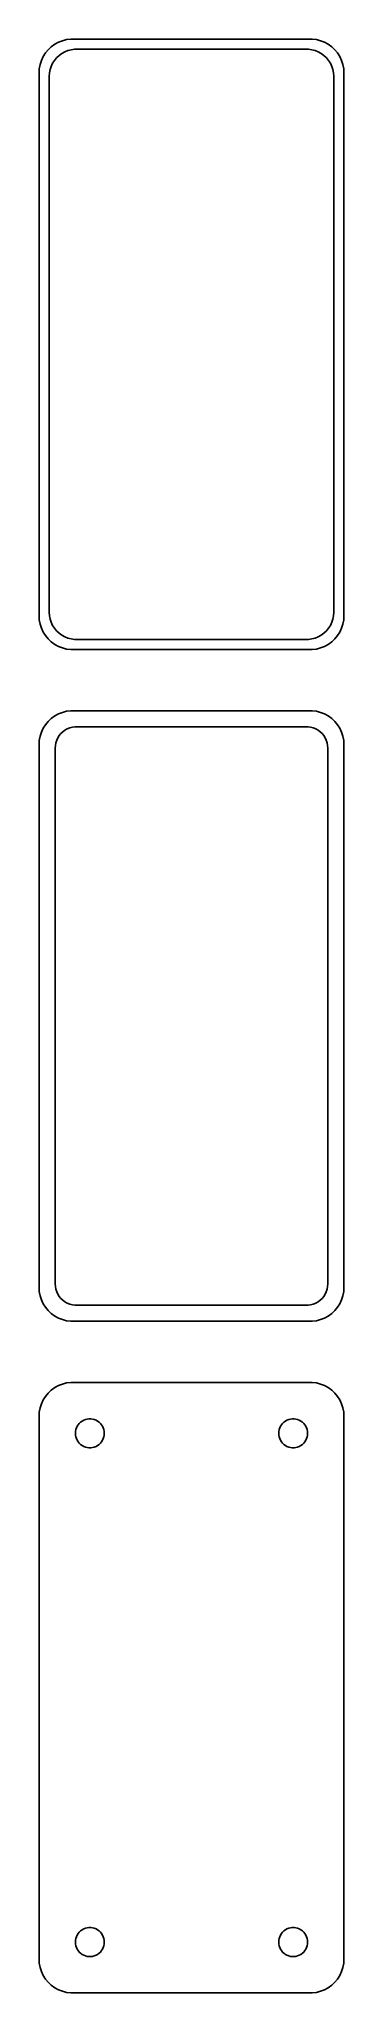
# Model space of a CAD drawing. Header units: metres. Extents: x -22 to 22, y 252 to 540.
import ezdxf

# ---------------------------------------------------------------- set-up
doc = ezdxf.new("R2010")
doc.units = ezdxf.units.M

msp = doc.modelspace()

# ---------------------------------------------------------------- linework, layer by layer
for p, q in [((-20.6871, 538.853), (-21.1448, 538.423)), ((-20.1791, 539.222), (-20.6871, 538.853)), ((-19.6289, 539.524), (-20.1791, 539.222)), ((-19.0451, 539.755), (-19.6289, 539.524)), ((-18.4369, 539.911), (-19.0451, 539.755)), ((-17.8139, 539.99), (-18.4369, 539.911)), ((17.8139, 539.99), (-17.8139, 539.99)), ((18.4369, 539.911), (17.8139, 539.99)), ((19.0451, 539.755), (18.4369, 539.911)), ((19.6289, 539.524), (19.0451, 539.755)), ((20.1791, 539.222), (19.6289, 539.524)), ((20.6871, 538.853), (20.1791, 539.222)), ((21.1448, 538.423), (20.6871, 538.853)), ((-22.3429, 536.243), (-22.4606, 535.627)), ((-22.1489, 536.841), (-22.3429, 536.243)), ((-21.8815, 537.409), (-22.1489, 536.841)), ((-21.5451, 537.939), (-21.8815, 537.409)), ((-21.1448, 538.423), (-21.5451, 537.939)), ((-20.8743, 535.495), (-20.7191, 535.972)), ((-20.7191, 535.972), (-20.5052, 536.427)), ((-20.5052, 536.427), (-20.2361, 536.851)), ((-20.2361, 536.851), (-19.9159, 537.238)), ((-19.9159, 537.238), (-19.5497, 537.582)), ((-19.5497, 537.582), (-19.1433, 537.877)), ((-19.1433, 537.877), (-18.7031, 538.119)), ((-18.7031, 538.119), (-18.2361, 538.304)), ((-18.2361, 538.304), (-17.7495, 538.429)), ((-17.7495, 538.429), (-17.2512, 538.492)), ((-17.2512, 538.492), (17.2512, 538.492)), ((17.2512, 538.492), (17.7495, 538.429)), ((17.7495, 538.429), (18.2361, 538.304)), ((18.2361, 538.304), (18.7031, 538.119)), ((18.7031, 538.119), (19.1433, 537.877)), ((19.1433, 537.877), (19.5497, 537.582)), ((19.5497, 537.582), (19.9159, 537.238)), ((19.9159, 537.238), (20.2361, 536.851)), ((20.2361, 536.851), (20.5052, 536.427)), ((20.5052, 536.427), (20.7191, 535.972)), ((20.7191, 535.972), (20.8743, 535.495)), ((21.5451, 537.939), (21.1448, 538.423)), ((21.8815, 537.409), (21.5451, 537.939)), ((22.1489, 536.841), (21.8815, 537.409)), ((22.3429, 536.243), (22.1489, 536.841)), ((22.4606, 535.627), (22.3429, 536.243)), ((-22.4606, 535.627), (-22.5, 535)), ((-22.5, 535), (-22.5, 455)), ((-21, 534.5), (-20.9684, 535.001)), ((-21, 455.5), (-21, 534.5)), ((-20.9684, 535.001), (-20.8743, 535.495)), ((20.8743, 535.495), (20.9684, 535.001)), ((20.9684, 535.001), (21, 534.5)), ((21, 534.5), (21, 455.5)), ((22.5, 535), (22.4606, 535.627)), ((22.5, 455), (22.5, 535)), ((-20.9684, 454.999), (-21, 455.5)), ((21, 455.5), (20.9684, 454.999)), ((-22.5, 455), (-22.4606, 454.373)), ((-22.4606, 454.373), (-22.3429, 453.757)), ((-22.3429, 453.757), (-22.1489, 453.159)), ((-22.1489, 453.159), (-21.8815, 452.591)), ((-21.8815, 452.591), (-21.5451, 452.061)), ((-20.8743, 454.505), (-20.9684, 454.999)), ((-20.7191, 454.028), (-20.8743, 454.505)), ((-20.5052, 453.573), (-20.7191, 454.028)), ((-20.2361, 453.149), (-20.5052, 453.573)), ((-19.9159, 452.762), (-20.2361, 453.149)), ((-19.5497, 452.418), (-19.9159, 452.762)), ((-19.1433, 452.123), (-19.5497, 452.418)), ((19.5497, 452.418), (19.1433, 452.123)), ((19.9159, 452.762), (19.5497, 452.418)), ((20.2361, 453.149), (19.9159, 452.762)), ((20.5052, 453.573), (20.2361, 453.149)), ((20.7191, 454.028), (20.5052, 453.573)), ((20.8743, 454.505), (20.7191, 454.028)), ((20.9684, 454.999), (20.8743, 454.505)), ((21.5451, 452.061), (21.8815, 452.591)), ((21.8815, 452.591), (22.1489, 453.159)), ((22.1489, 453.159), (22.3429, 453.757)), ((22.3429, 453.757), (22.4606, 454.373)), ((22.4606, 454.373), (22.5, 455)), ((-21.5451, 452.061), (-21.1448, 451.577)), ((-21.1448, 451.577), (-20.6871, 451.147)), ((-20.6871, 451.147), (-20.1791, 450.778)), ((-20.1791, 450.778), (-19.6289, 450.476)), ((-19.6289, 450.476), (-19.0451, 450.245)), ((-18.7031, 451.881), (-19.1433, 452.123)), ((-19.0451, 450.245), (-18.4369, 450.089)), ((-18.2361, 451.696), (-18.7031, 451.881)), ((-18.4369, 450.089), (-17.8139, 450.01)), ((-17.7495, 451.571), (-18.2361, 451.696)), ((-17.8139, 450.01), (17.8139, 450.01)), ((-17.2512, 451.508), (-17.7495, 451.571)), ((17.2512, 451.508), (-17.2512, 451.508)), ((17.7495, 451.571), (17.2512, 451.508)), ((18.2361, 451.696), (17.7495, 451.571)), ((17.8139, 450.01), (18.4369, 450.089)), ((18.7031, 451.881), (18.2361, 451.696)), ((18.4369, 450.089), (19.0451, 450.245)), ((19.1433, 452.123), (18.7031, 451.881)), ((19.0451, 450.245), (19.6289, 450.476)), ((19.6289, 450.476), (20.1791, 450.778)), ((20.1791, 450.778), (20.6871, 451.147)), ((20.6871, 451.147), (21.1448, 451.577)), ((21.1448, 451.577), (21.5451, 452.061)), ((-19.0451, 440.755), (-19.6289, 440.524)), ((-18.4369, 440.911), (-19.0451, 440.755)), ((-17.8139, 440.99), (-18.4369, 440.911)), ((17.8139, 440.99), (-17.8139, 440.99)), ((18.4369, 440.911), (17.8139, 440.99)), ((19.0451, 440.755), (18.4369, 440.911)), ((19.6289, 440.524), (19.0451, 440.755)), ((-22.1489, 437.841), (-22.3429, 437.243)), ((-21.8815, 438.409), (-22.1489, 437.841)), ((-21.5451, 438.939), (-21.8815, 438.409)), ((-21.1448, 439.423), (-21.5451, 438.939)), ((-20.6871, 439.853), (-21.1448, 439.423)), ((-20.1791, 440.222), (-20.6871, 439.853)), ((-19.6289, 440.524), (-20.1791, 440.222)), ((-19.2692, 437.631), (-18.9842, 437.899)), ((-18.9842, 437.899), (-18.668, 438.128)), ((-18.668, 438.128), (-18.3254, 438.317)), ((-18.3254, 438.317), (-17.9619, 438.461)), ((-17.9619, 438.461), (-17.5833, 438.558)), ((-17.5833, 438.558), (-17.1954, 438.607)), ((-17.1954, 438.607), (17.1954, 438.607)), ((17.1954, 438.607), (17.5833, 438.558)), ((17.5833, 438.558), (17.9619, 438.461)), ((17.9619, 438.461), (18.3254, 438.317)), ((18.3254, 438.317), (18.668, 438.128)), ((18.668, 438.128), (18.9842, 437.899)), ((18.9842, 437.899), (19.2692, 437.631)), ((20.1791, 440.222), (19.6289, 440.524)), ((20.6871, 439.853), (20.1791, 440.222)), ((21.1448, 439.423), (20.6871, 439.853)), ((21.5451, 438.939), (21.1448, 439.423)), ((21.8815, 438.409), (21.5451, 438.939)), ((22.1489, 437.841), (21.8815, 438.409)), ((22.3429, 437.243), (22.1489, 437.841)), ((-22.4606, 436.627), (-22.5, 436)), ((-22.5, 436), (-22.5, 356)), ((-22.3429, 437.243), (-22.4606, 436.627)), ((-20.1129, 435.5), (-20.0884, 435.89)), ((-20.1129, 356.5), (-20.1129, 435.5)), ((-20.0884, 435.89), (-20.0151, 436.274)), ((-20.0151, 436.274), (-19.8943, 436.646)), ((-19.8943, 436.646), (-19.7279, 437)), ((-19.7279, 437), (-19.5184, 437.33)), ((-19.5184, 437.33), (-19.2692, 437.631)), ((19.2692, 437.631), (19.5184, 437.33)), ((19.5184, 437.33), (19.7279, 437)), ((19.7279, 437), (19.8943, 436.646)), ((19.8943, 436.646), (20.0151, 436.274)), ((20.0151, 436.274), (20.0884, 435.89)), ((20.0884, 435.89), (20.1129, 435.5)), ((20.1129, 435.5), (20.1129, 356.5)), ((22.4606, 436.627), (22.3429, 437.243)), ((22.5, 436), (22.4606, 436.627)), ((22.5, 356), (22.5, 436)), ((-22.5, 356), (-22.4606, 355.373)), ((-22.4606, 355.373), (-22.3429, 354.757)), ((-22.3429, 354.757), (-22.1489, 354.159)), ((-20.0884, 356.11), (-20.1129, 356.5)), ((-20.0151, 355.726), (-20.0884, 356.11)), ((-19.8943, 355.354), (-20.0151, 355.726)), ((-19.7279, 355), (-19.8943, 355.354)), ((-19.5184, 354.67), (-19.7279, 355)), ((-19.2692, 354.369), (-19.5184, 354.67)), ((-18.9842, 354.101), (-19.2692, 354.369)), ((19.2692, 354.369), (18.9842, 354.101)), ((19.5184, 354.67), (19.2692, 354.369)), ((19.7279, 355), (19.5184, 354.67)), ((19.8943, 355.354), (19.7279, 355)), ((20.0151, 355.726), (19.8943, 355.354)), ((20.0884, 356.11), (20.0151, 355.726)), ((20.1129, 356.5), (20.0884, 356.11)), ((22.1489, 354.159), (22.3429, 354.757)), ((22.3429, 354.757), (22.4606, 355.373)), ((22.4606, 355.373), (22.5, 356)), ((-22.1489, 354.159), (-21.8815, 353.591)), ((-21.8815, 353.591), (-21.5451, 353.061)), ((-21.5451, 353.061), (-21.1448, 352.577)), ((-21.1448, 352.577), (-20.6871, 352.147)), ((-20.6871, 352.147), (-20.1791, 351.778)), ((-20.1791, 351.778), (-19.6289, 351.476)), ((-19.6289, 351.476), (-19.0451, 351.245)), ((-18.668, 353.872), (-18.9842, 354.101)), ((-18.3254, 353.683), (-18.668, 353.872)), ((-17.9619, 353.539), (-18.3254, 353.683)), ((-17.5833, 353.442), (-17.9619, 353.539)), ((-17.1954, 353.393), (-17.5833, 353.442)), ((17.1954, 353.393), (-17.1954, 353.393)), ((17.5833, 353.442), (17.1954, 353.393)), ((17.9619, 353.539), (17.5833, 353.442)), ((18.3254, 353.683), (17.9619, 353.539)), ((18.668, 353.872), (18.3254, 353.683)), ((18.9842, 354.101), (18.668, 353.872)), ((19.0451, 351.245), (19.6289, 351.476)), ((19.6289, 351.476), (20.1791, 351.778)), ((20.1791, 351.778), (20.6871, 352.147)), ((20.6871, 352.147), (21.1448, 352.577)), ((21.1448, 352.577), (21.5451, 353.061)), ((21.5451, 353.061), (21.8815, 353.591)), ((21.8815, 353.591), (22.1489, 354.159)), ((-19.0451, 351.245), (-18.4369, 351.089)), ((-18.4369, 351.089), (-17.8139, 351.01)), ((-17.8139, 351.01), (17.8139, 351.01)), ((17.8139, 351.01), (18.4369, 351.089)), ((18.4369, 351.089), (19.0451, 351.245)), ((-21.5451, 339.939), (-21.8815, 339.409)), ((-21.1448, 340.423), (-21.5451, 339.939)), ((-20.6871, 340.853), (-21.1448, 340.423)), ((-20.1791, 341.222), (-20.6871, 340.853)), ((-19.6289, 341.524), (-20.1791, 341.222)), ((-19.0451, 341.755), (-19.6289, 341.524)), ((-18.4369, 341.911), (-19.0451, 341.755)), ((-17.8139, 341.99), (-18.4369, 341.911)), ((17.8139, 341.99), (-17.8139, 341.99)), ((18.4369, 341.911), (17.8139, 341.99)), ((19.0451, 341.755), (18.4369, 341.911)), ((19.6289, 341.524), (19.0451, 341.755)), ((20.1791, 341.222), (19.6289, 341.524)), ((20.6871, 340.853), (20.1791, 341.222)), ((21.1448, 340.423), (20.6871, 340.853)), ((21.5451, 339.939), (21.1448, 340.423)), ((21.8815, 339.409), (21.5451, 339.939)), ((-22.4606, 337.627), (-22.5, 337)), ((-22.5, 337), (-22.5, 257)), ((-22.3429, 338.243), (-22.4606, 337.627)), ((-22.1489, 338.841), (-22.3429, 338.243)), ((-21.8815, 339.409), (-22.1489, 338.841)), ((22.1489, 338.841), (21.8815, 339.409)), ((22.3429, 338.243), (22.1489, 338.841)), ((22.4606, 337.627), (22.3429, 338.243)), ((22.5, 337), (22.4606, 337.627)), ((22.5, 257), (22.5, 337)), ((-17.1353, 334.5), (-17.1185, 334.768)), ((-17.1185, 334.232), (-17.1353, 334.5)), ((-17.1185, 334.768), (-17.0682, 335.031)), ((-17.0682, 333.969), (-17.1185, 334.232)), ((-17.0682, 335.031), (-16.9853, 335.286)), ((-16.9853, 335.286), (-16.8712, 335.529)), ((-16.8712, 335.529), (-16.7275, 335.755)), ((-16.7275, 335.755), (-16.5565, 335.962)), ((-16.5565, 335.962), (-16.3611, 336.145)), ((-16.3611, 336.145), (-16.1441, 336.303)), ((-16.1441, 336.303), (-15.9091, 336.432)), ((-15.9091, 336.432), (-15.6598, 336.531)), ((-15.6598, 336.531), (-15.4001, 336.597)), ((-15.4001, 336.597), (-15.1341, 336.631)), ((-15.1341, 336.631), (-14.8659, 336.631)), ((-14.8659, 336.631), (-14.5999, 336.597)), ((-14.5999, 336.597), (-14.3401, 336.531)), ((-14.3401, 336.531), (-14.0908, 336.432)), ((-14.0908, 336.432), (-13.8559, 336.303)), ((-13.8559, 336.303), (-13.6389, 336.145)), ((-13.6389, 336.145), (-13.4434, 335.962)), ((-13.4434, 335.962), (-13.2725, 335.755)), ((-13.2725, 335.755), (-13.1288, 335.529)), ((-13.1288, 335.529), (-13.0146, 335.286)), ((-13.0146, 335.286), (-12.9318, 335.031)), ((-12.9318, 335.031), (-12.8815, 334.768)), ((-12.8815, 334.232), (-12.9318, 333.969)), ((-12.8815, 334.768), (-12.8647, 334.5)), ((-12.8647, 334.5), (-12.8815, 334.232)), ((12.8647, 334.5), (12.8815, 334.768)), ((12.8815, 334.232), (12.8647, 334.5)), ((12.8815, 334.768), (12.9318, 335.031)), ((12.9318, 333.969), (12.8815, 334.232)), ((12.9318, 335.031), (13.0146, 335.286)), ((13.0146, 335.286), (13.1288, 335.529)), ((13.1288, 335.529), (13.2725, 335.755)), ((13.2725, 335.755), (13.4434, 335.962)), ((13.4434, 335.962), (13.6389, 336.145)), ((13.6389, 336.145), (13.8559, 336.303)), ((13.8559, 336.303), (14.0908, 336.432)), ((14.0908, 336.432), (14.3401, 336.531)), ((14.3401, 336.531), (14.5999, 336.597)), ((14.5999, 336.597), (14.8659, 336.631)), ((14.8659, 336.631), (15.1341, 336.631)), ((15.1341, 336.631), (15.4001, 336.597)), ((15.4001, 336.597), (15.6598, 336.531)), ((15.6598, 336.531), (15.9091, 336.432)), ((15.9091, 336.432), (16.1441, 336.303)), ((16.1441, 336.303), (16.3611, 336.145)), ((16.3611, 336.145), (16.5565, 335.962)), ((16.5565, 335.962), (16.7275, 335.755)), ((16.7275, 335.755), (16.8712, 335.529)), ((16.8712, 335.529), (16.9853, 335.286)), ((16.9853, 335.286), (17.0682, 335.031)), ((17.0682, 335.031), (17.1185, 334.768)), ((17.1185, 334.232), (17.0682, 333.969)), ((17.1185, 334.768), (17.1353, 334.5)), ((17.1353, 334.5), (17.1185, 334.232)), ((-16.9853, 333.714), (-17.0682, 333.969)), ((-16.8712, 333.471), (-16.9853, 333.714)), ((-16.7275, 333.245), (-16.8712, 333.471)), ((-16.5565, 333.038), (-16.7275, 333.245)), ((-16.3611, 332.855), (-16.5565, 333.038)), ((-16.1441, 332.697), (-16.3611, 332.855)), ((-15.9091, 332.568), (-16.1441, 332.697)), ((-15.6598, 332.469), (-15.9091, 332.568)), ((-15.4001, 332.403), (-15.6598, 332.469)), ((-15.1341, 332.369), (-15.4001, 332.403)), ((-14.8659, 332.369), (-15.1341, 332.369)), ((-14.5999, 332.403), (-14.8659, 332.369)), ((-14.3401, 332.469), (-14.5999, 332.403)), ((-14.0908, 332.568), (-14.3401, 332.469)), ((-13.8559, 332.697), (-14.0908, 332.568)), ((-13.6389, 332.855), (-13.8559, 332.697)), ((-13.4434, 333.038), (-13.6389, 332.855)), ((-13.2725, 333.245), (-13.4434, 333.038)), ((-13.1288, 333.471), (-13.2725, 333.245)), ((-13.0146, 333.714), (-13.1288, 333.471)), ((-12.9318, 333.969), (-13.0146, 333.714)), ((13.0146, 333.714), (12.9318, 333.969)), ((13.1288, 333.471), (13.0146, 333.714)), ((13.2725, 333.245), (13.1288, 333.471)), ((13.4434, 333.038), (13.2725, 333.245)), ((13.6389, 332.855), (13.4434, 333.038)), ((13.8559, 332.697), (13.6389, 332.855)), ((14.0908, 332.568), (13.8559, 332.697)), ((14.3401, 332.469), (14.0908, 332.568)), ((14.5999, 332.403), (14.3401, 332.469)), ((14.8659, 332.369), (14.5999, 332.403)), ((15.1341, 332.369), (14.8659, 332.369)), ((15.4001, 332.403), (15.1341, 332.369)), ((15.6598, 332.469), (15.4001, 332.403)), ((15.9091, 332.568), (15.6598, 332.469)), ((16.1441, 332.697), (15.9091, 332.568)), ((16.3611, 332.855), (16.1441, 332.697)), ((16.5565, 333.038), (16.3611, 332.855)), ((16.7275, 333.245), (16.5565, 333.038)), ((16.8712, 333.471), (16.7275, 333.245)), ((16.9853, 333.714), (16.8712, 333.471)), ((17.0682, 333.969), (16.9853, 333.714)), ((-17.1353, 259.5), (-17.1185, 259.768)), ((-17.1185, 259.232), (-17.1353, 259.5)), ((-17.1185, 259.768), (-17.0682, 260.031)), ((-17.0682, 258.969), (-17.1185, 259.232)), ((-17.0682, 260.031), (-16.9853, 260.286)), ((-16.9853, 260.286), (-16.8712, 260.529)), ((-16.8712, 260.529), (-16.7275, 260.755)), ((-16.7275, 260.755), (-16.5565, 260.962)), ((-16.5565, 260.962), (-16.3611, 261.145)), ((-16.3611, 261.145), (-16.1441, 261.303)), ((-16.1441, 261.303), (-15.9091, 261.432)), ((-15.9091, 261.432), (-15.6598, 261.531)), ((-15.6598, 261.531), (-15.4001, 261.597)), ((-15.4001, 261.597), (-15.1341, 261.631)), ((-15.1341, 261.631), (-14.8659, 261.631)), ((-14.8659, 261.631), (-14.5999, 261.597)), ((-14.5999, 261.597), (-14.3401, 261.531)), ((-14.3401, 261.531), (-14.0908, 261.432)), ((-14.0908, 261.432), (-13.8559, 261.303)), ((-13.8559, 261.303), (-13.6389, 261.145)), ((-13.6389, 261.145), (-13.4434, 260.962)), ((-13.4434, 260.962), (-13.2725, 260.755)), ((-13.2725, 260.755), (-13.1288, 260.529)), ((-13.1288, 260.529), (-13.0146, 260.286)), ((-13.0146, 260.286), (-12.9318, 260.031)), ((-12.9318, 260.031), (-12.8815, 259.768)), ((-12.8815, 259.232), (-12.9318, 258.969)), ((-12.8815, 259.768), (-12.8647, 259.5)), ((-12.8647, 259.5), (-12.8815, 259.232)), ((12.8647, 259.5), (12.8815, 259.768)), ((12.8815, 259.232), (12.8647, 259.5)), ((12.8815, 259.768), (12.9318, 260.031)), ((12.9318, 258.969), (12.8815, 259.232)), ((12.9318, 260.031), (13.0146, 260.286)), ((13.0146, 260.286), (13.1288, 260.529)), ((13.1288, 260.529), (13.2725, 260.755)), ((13.2725, 260.755), (13.4434, 260.962)), ((13.4434, 260.962), (13.6389, 261.145)), ((13.6389, 261.145), (13.8559, 261.303)), ((13.8559, 261.303), (14.0908, 261.432)), ((14.0908, 261.432), (14.3401, 261.531)), ((14.3401, 261.531), (14.5999, 261.597)), ((14.5999, 261.597), (14.8659, 261.631)), ((14.8659, 261.631), (15.1341, 261.631)), ((15.1341, 261.631), (15.4001, 261.597)), ((15.4001, 261.597), (15.6598, 261.531)), ((15.6598, 261.531), (15.9091, 261.432)), ((15.9091, 261.432), (16.1441, 261.303)), ((16.1441, 261.303), (16.3611, 261.145)), ((16.3611, 261.145), (16.5565, 260.962)), ((16.5565, 260.962), (16.7275, 260.755)), ((16.7275, 260.755), (16.8712, 260.529)), ((16.8712, 260.529), (16.9853, 260.286)), ((16.9853, 260.286), (17.0682, 260.031)), ((17.0682, 260.031), (17.1185, 259.768)), ((17.1185, 259.232), (17.0682, 258.969)), ((17.1185, 259.768), (17.1353, 259.5)), ((17.1353, 259.5), (17.1185, 259.232)), ((-22.5, 257), (-22.4606, 256.373)), ((-22.4606, 256.373), (-22.3429, 255.757)), ((-16.9853, 258.714), (-17.0682, 258.969)), ((-16.8712, 258.471), (-16.9853, 258.714)), ((-16.7275, 258.245), (-16.8712, 258.471)), ((-16.5565, 258.038), (-16.7275, 258.245)), ((-16.3611, 257.855), (-16.5565, 258.038)), ((-16.1441, 257.697), (-16.3611, 257.855)), ((-15.9091, 257.568), (-16.1441, 257.697)), ((-15.6598, 257.469), (-15.9091, 257.568)), ((-15.4001, 257.403), (-15.6598, 257.469)), ((-15.1341, 257.369), (-15.4001, 257.403)), ((-14.8659, 257.369), (-15.1341, 257.369)), ((-14.5999, 257.403), (-14.8659, 257.369)), ((-14.3401, 257.469), (-14.5999, 257.403)), ((-14.0908, 257.568), (-14.3401, 257.469)), ((-13.8559, 257.697), (-14.0908, 257.568)), ((-13.6389, 257.855), (-13.8559, 257.697)), ((-13.4434, 258.038), (-13.6389, 257.855)), ((-13.2725, 258.245), (-13.4434, 258.038)), ((-13.1288, 258.471), (-13.2725, 258.245)), ((-13.0146, 258.714), (-13.1288, 258.471)), ((-12.9318, 258.969), (-13.0146, 258.714)), ((13.0146, 258.714), (12.9318, 258.969)), ((13.1288, 258.471), (13.0146, 258.714)), ((13.2725, 258.245), (13.1288, 258.471)), ((13.4434, 258.038), (13.2725, 258.245)), ((13.6389, 257.855), (13.4434, 258.038)), ((13.8559, 257.697), (13.6389, 257.855)), ((14.0908, 257.568), (13.8559, 257.697)), ((14.3401, 257.469), (14.0908, 257.568)), ((14.5999, 257.403), (14.3401, 257.469)), ((14.8659, 257.369), (14.5999, 257.403)), ((15.1341, 257.369), (14.8659, 257.369)), ((15.4001, 257.403), (15.1341, 257.369)), ((15.6598, 257.469), (15.4001, 257.403)), ((15.9091, 257.568), (15.6598, 257.469)), ((16.1441, 257.697), (15.9091, 257.568)), ((16.3611, 257.855), (16.1441, 257.697)), ((16.5565, 258.038), (16.3611, 257.855)), ((16.7275, 258.245), (16.5565, 258.038)), ((16.8712, 258.471), (16.7275, 258.245)), ((16.9853, 258.714), (16.8712, 258.471)), ((17.0682, 258.969), (16.9853, 258.714)), ((22.3429, 255.757), (22.4606, 256.373)), ((22.4606, 256.373), (22.5, 257)), ((-22.3429, 255.757), (-22.1489, 255.159)), ((-22.1489, 255.159), (-21.8815, 254.591)), ((-21.8815, 254.591), (-21.5451, 254.061)), ((-21.5451, 254.061), (-21.1448, 253.577)), ((-21.1448, 253.577), (-20.6871, 253.147)), ((20.6871, 253.147), (21.1448, 253.577)), ((21.1448, 253.577), (21.5451, 254.061)), ((21.5451, 254.061), (21.8815, 254.591)), ((21.8815, 254.591), (22.1489, 255.159)), ((22.1489, 255.159), (22.3429, 255.757)), ((-20.6871, 253.147), (-20.1791, 252.778)), ((-20.1791, 252.778), (-19.6289, 252.476)), ((-19.6289, 252.476), (-19.0451, 252.245)), ((-19.0451, 252.245), (-18.4369, 252.089)), ((-18.4369, 252.089), (-17.8139, 252.01)), ((-17.8139, 252.01), (17.8139, 252.01)), ((17.8139, 252.01), (18.4369, 252.089)), ((18.4369, 252.089), (19.0451, 252.245)), ((19.0451, 252.245), (19.6289, 252.476)), ((19.6289, 252.476), (20.1791, 252.778)), ((20.1791, 252.778), (20.6871, 253.147))]:
    msp.add_line(p, q)

doc.saveas('drawing.dxf')
